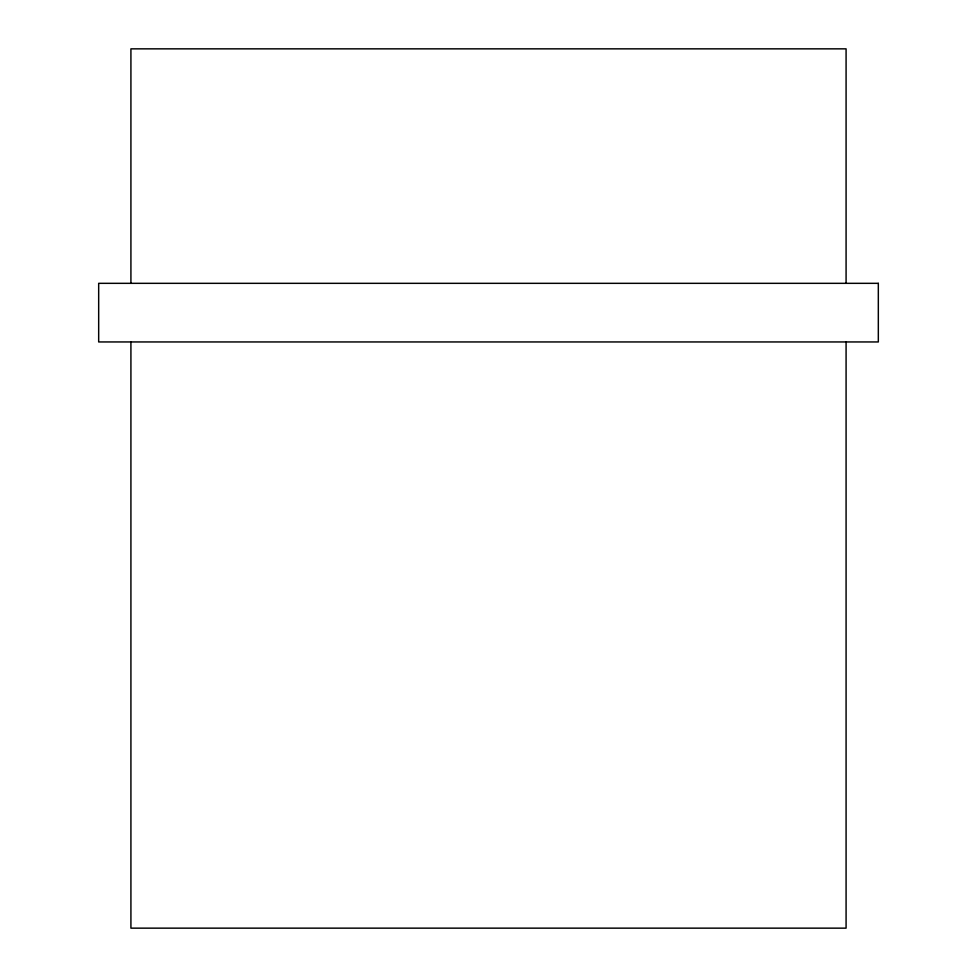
<?xml version="1.0" encoding="UTF-8"?>
<svg xmlns="http://www.w3.org/2000/svg" width="977" height="977" viewBox="0 0 977 977"><rect width="100%" height="100%" fill="white"/><g stroke="black" fill="none" stroke-linecap="round" stroke-linejoin="round"><path stroke-width="1.47" d="M846.082 283.33L846.082 48.85L130.918 48.85L130.918 283.33M846.082 341.95L846.082 928.15L130.918 928.15L130.918 341.95M878.323 283.33L98.677 283.33L98.677 341.95L878.323 341.95L878.323 283.33"/></g></svg>
